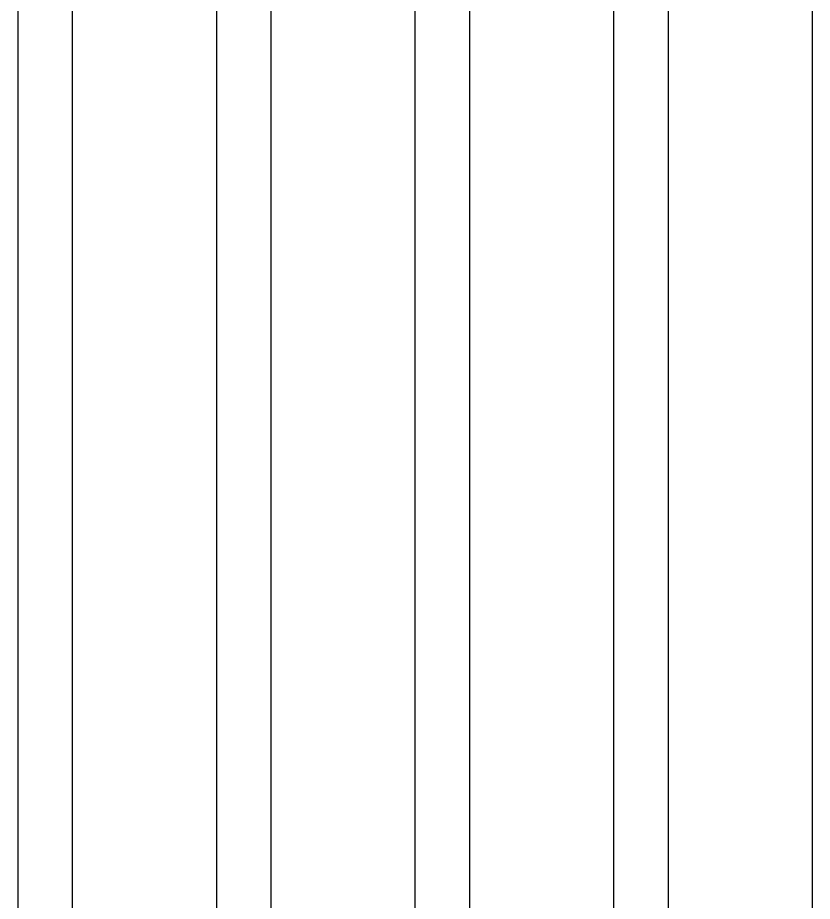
# Model space of a CAD drawing. Extents: x -84241 to 2571207, y -225492 to 1687411.
# Drawn here: x 38056.7 to 38376.7, y -12467.2 to -12111.3 of the extents above; entities that cross this region are included whole.
import ezdxf

# ---------------------------------------------------------------- set-up
doc = ezdxf.new("R2010")
doc.units = 0
doc.header["$LTSCALE"] = 1000
doc.layers.get('0').update_dxf_attribs({"linetype": 'CONTINUOUS'})
doc.layers.add('W-WSUP-EQPM', color=40, linetype='CONTINUOUS')

# ---------------------------------------------------------------- blocks, each defined once
blk = doc.blocks.new('*U368')
at = {"color": 8, "linetype": 'Continuous'}
for p, q in [((1469677.34, 3476965.33), (1469677.34, 3475194.49)), ((1469757.34, 3476962.13), (1469757.34, 3475194.49)), ((1469837.34, 3476962.13), (1469837.34, 3475194.49)), ((1469655.34, 3476955.33), (1469655.34, 3475194.49)), ((1469735.34, 3476955.33), (1469735.34, 3475194.49)), ((1469815.34, 3476955.33), (1469815.34, 3475194.49)), ((1469895.34, 3476955.33), (1469895.34, 3475194.49)), ((1469917.34, 3476955.33), (1469917.34, 3475194.49)), ((1469975.34, 3476955.33), (1469975.34, 3475194.49))]:
    blk.add_line(p, q, dxfattribs=at)
blk = doc.blocks.new('*U369')
blk.add_blockref('*U368', (-1469346.34, -3477072.33))

msp = doc.modelspace()

# ---------------------------------------------------------------- block references
at = {"layer": 'W-WSUP-EQPM'}
msp.add_blockref('*U369', (37747.7, -11755.44), dxfattribs=at)

doc.saveas('drawing.dxf')
